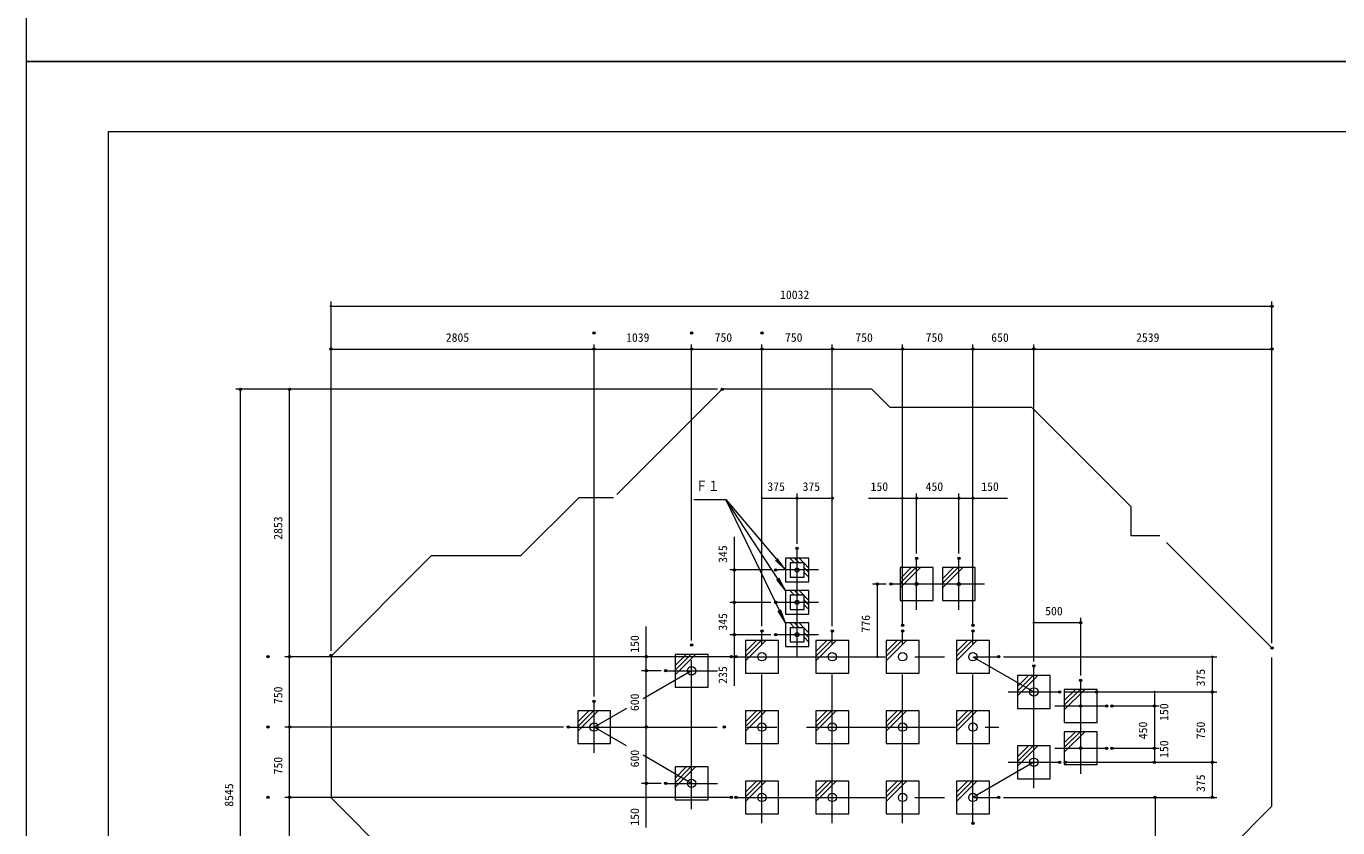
# Model space of a CAD drawing. Units: millimetres on the paper, scale 1:50. Extents: x 0 to 420, y -297 to 594.
# Drawn here: x 0 to 279.7, y -163.4 to 7.5 of the extents above; entities that cross this region are included whole.
import ezdxf
from ezdxf.enums import TextEntityAlignment as Align

# ---------------------------------------------------------------- set-up
doc = ezdxf.new("R2010")
doc.units = ezdxf.units.MM
doc.header["$PDMODE"] = 32
doc.header["$PDSIZE"] = 0.5
doc.linetypes.add('USER2', pattern=[50.8, 31.75, -6.35, 6.35, -6.35])
doc.linetypes.add('USER3', pattern=[63.5, 31.75, -6.35, 6.35, -6.35, 6.35, -6.35])
doc.layers.add('DEFPOINTS_3', color=7, linetype='Continuous', lineweight=9)
doc.layers.add('LY_1', color=7, linetype='Continuous', lineweight=9)
doc.styles.add('ＭＳ ゴシック', font='')
doc.styles.get('ＭＳ ゴシック').set_extended_font_data('MS Gothic')

# ---------------------------------------------------------------- blocks, each defined once
blk = doc.blocks.new('-000-_DOTSMALL')
at = {"color": 7, "linetype": 'Continuous', "lineweight": 9}
blk.add_circle((0, 0), 0.0625, dxfattribs=at)
blk.add_circle((0, 0), 0.0625, dxfattribs=at)

msp = doc.modelspace()

# ---------------------------------------------------------------- linework, layer by layer
at = {"layer": 'DEFPOINTS_3'}
for p, q in [((0, 297), (0, 0)), ((420, 0), (0, 0)), ((0, 0), (0, -297)), ((0, 0), (420, 0))]:
    msp.add_line(p, q, dxfattribs=at)
at = {"layer": 'LY_1'}
for p, q in [((17.5, -15), (17.5, -282)), ((402.5, -15), (17.5, -15)), ((161.9, -105.949), (161.9, -110.949)), ((166.9, -105.949), (161.9, -105.949)), ((166.9, -110.949), (166.9, -105.949)), ((162.9, -106.949), (162.9, -109.949)), ((165.9, -106.949), (162.9, -106.949)), ((165.9, -109.949), (165.9, -106.949)), ((193.4, -107.939), (186.4, -107.939)), ((186.4, -107.939), (186.4, -114.939)), ((193.4, -114.939), (193.4, -107.939)), ((202.4, -107.939), (195.4, -107.939)), ((195.4, -107.939), (195.4, -114.939)), ((202.4, -114.939), (202.4, -107.939)), ((161.9, -110.949), (166.9, -110.949)), ((162.9, -109.949), (165.9, -109.949)), ((161.9, -112.849), (161.9, -117.849)), ((166.9, -112.849), (161.9, -112.849)), ((162.9, -113.849), (162.9, -116.849)), ((165.9, -113.849), (162.9, -113.849)), ((165.9, -116.849), (165.9, -113.849)), ((166.9, -117.849), (166.9, -112.849)), ((162.9, -116.849), (165.9, -116.849)), ((186.4, -114.939), (193.4, -114.939)), ((195.4, -114.939), (202.4, -114.939)), ((161.9, -117.849), (166.9, -117.849)), ((161.9, -119.749), (161.9, -124.749)), ((166.9, -119.749), (161.9, -119.749)), ((166.9, -124.749), (166.9, -119.749)), ((162.9, -120.749), (162.9, -123.749)), ((165.9, -120.749), (162.9, -120.749)), ((165.9, -123.749), (165.9, -120.749)), ((160.4, -123.449), (153.4, -123.449)), ((153.4, -123.449), (153.4, -130.449)), ((160.4, -130.449), (160.4, -123.449)), ((161.9, -124.749), (166.9, -124.749)), ((162.9, -123.749), (165.9, -123.749)), ((175.4, -123.449), (168.4, -123.449)), ((168.4, -123.449), (168.4, -130.449)), ((175.4, -130.449), (175.4, -123.449)), ((190.4, -123.449), (183.4, -123.449)), ((183.4, -123.449), (183.4, -130.449)), ((190.4, -130.449), (190.4, -123.449)), ((205.4, -123.449), (198.4, -123.449)), ((198.4, -123.449), (198.4, -130.449)), ((205.4, -130.449), (205.4, -123.449)), ((145.4, -126.449), (138.4, -126.449)), ((138.4, -126.449), (138.4, -133.449)), ((145.4, -133.449), (145.4, -126.449)), ((153.4, -130.449), (160.4, -130.449)), ((168.4, -130.449), (175.4, -130.449)), ((183.4, -130.449), (190.4, -130.449)), ((198.4, -130.449), (205.4, -130.449)), ((218.39, -130.949), (211.39, -130.949)), ((211.39, -130.949), (211.39, -137.949)), ((218.39, -137.949), (218.39, -130.949)), ((138.4, -133.449), (145.4, -133.449)), ((228.39, -133.949), (221.39, -133.949)), ((221.39, -133.949), (221.39, -140.949)), ((228.39, -140.949), (228.39, -133.949)), ((124.615, -138.449), (117.615, -138.449)), ((117.615, -138.449), (117.615, -145.449)), ((124.615, -145.449), (124.615, -138.449)), ((160.4, -138.449), (153.4, -138.449)), ((153.4, -138.449), (153.4, -145.449)), ((160.4, -145.449), (160.4, -138.449)), ((175.4, -138.449), (168.4, -138.449)), ((168.4, -138.449), (168.4, -145.449)), ((175.4, -145.449), (175.4, -138.449)), ((190.4, -138.449), (183.4, -138.449)), ((183.4, -138.449), (183.4, -145.449)), ((190.4, -145.449), (190.4, -138.449)), ((205.4, -138.449), (198.4, -138.449)), ((198.4, -138.449), (198.4, -145.449)), ((205.4, -145.449), (205.4, -138.449)), ((211.39, -137.949), (218.39, -137.949)), ((221.39, -140.949), (228.39, -140.949)), ((117.615, -145.449), (124.615, -145.449)), ((153.4, -145.449), (160.4, -145.449)), ((168.4, -145.449), (175.4, -145.449)), ((183.4, -145.449), (190.4, -145.449)), ((198.4, -145.449), (205.4, -145.449)), ((228.39, -142.949), (221.39, -142.949)), ((221.39, -142.949), (221.39, -149.949)), ((228.39, -149.949), (228.39, -142.949)), ((218.39, -145.949), (211.39, -145.949)), ((211.39, -145.949), (211.39, -152.949)), ((218.39, -152.949), (218.39, -145.949)), ((145.4, -150.449), (138.4, -150.449)), ((138.4, -150.449), (138.4, -157.449)), ((145.4, -157.449), (145.4, -150.449)), ((221.39, -149.949), (228.39, -149.949)), ((160.4, -153.449), (153.4, -153.449)), ((153.4, -153.449), (153.4, -160.449)), ((160.4, -160.449), (160.4, -153.449)), ((175.4, -153.449), (168.4, -153.449)), ((168.4, -153.449), (168.4, -160.449)), ((175.4, -160.449), (175.4, -153.449)), ((190.4, -153.449), (183.4, -153.449)), ((183.4, -153.449), (183.4, -160.449)), ((190.4, -160.449), (190.4, -153.449)), ((205.4, -153.449), (198.4, -153.449)), ((198.4, -153.449), (198.4, -160.449)), ((205.4, -160.449), (205.4, -153.449)), ((211.39, -152.949), (218.39, -152.949)), ((138.4, -157.449), (145.4, -157.449)), ((153.4, -160.449), (160.4, -160.449)), ((168.4, -160.449), (175.4, -160.449)), ((183.4, -160.449), (190.4, -160.449)), ((198.4, -160.449), (205.4, -160.449))]:
    msp.add_line(p, q, dxfattribs=at)
at = {"layer": 'LY_1', "lineweight": 18}
for p, q in [((65.018, -60.342), (65.018, -51.224)), ((65.018, -52.224), (265.662, -52.224)), ((265.662, -60.342), (265.662, -51.224)), ((65.018, -125.679), (65.018, -60.342)), ((65.018, -61.342), (121.115, -61.342)), ((121.115, -135.449), (121.115, -60.342)), ((121.115, -61.342), (141.9, -61.342)), ((141.9, -123.449), (141.9, -60.342)), ((141.9, -61.342), (156.9, -61.342)), ((156.9, -120.449), (156.9, -60.342)), ((156.9, -61.342), (171.9, -61.342)), ((171.9, -120.449), (171.9, -60.342)), ((171.9, -61.342), (186.9, -61.342)), ((186.9, -120.449), (186.9, -60.342)), ((186.9, -61.342), (201.9, -61.342)), ((201.9, -120.449), (201.9, -60.342)), ((201.9, -61.342), (214.89, -61.342)), ((214.89, -127.949), (214.89, -60.342)), ((214.89, -61.342), (265.662, -61.342)), ((265.662, -124.06), (265.662, -60.342)), ((55.176, -69.899), (44.691, -69.899)), ((45.691, -240.802), (45.691, -69.899)), ((147.432, -69.899), (55.176, -69.899)), ((56.176, -126.949), (56.176, -69.899)), ((156.9, -120.449), (156.9, -92.133)), ((164.4, -102.855), (164.4, -92.133)), ((171.9, -120.449), (171.9, -92.133)), ((189.9, -104.939), (189.9, -92.133)), ((198.9, -104.939), (198.9, -92.133)), ((142.388, -93.427), (149.207, -93.427)), ((149.207, -93.427), (161.9, -108.449)), ((161.9, -119.749), (149.207, -93.427)), ((161.9, -112.849), (149.207, -93.427)), ((156.9, -93.133), (164.4, -93.133)), ((164.4, -93.133), (171.9, -93.133)), ((179.655, -93.133), (186.9, -93.133)), ((186.9, -93.133), (189.9, -93.133)), ((189.9, -93.133), (198.9, -93.133)), ((198.9, -93.133), (201.9, -93.133)), ((201.9, -93.133), (209.256, -93.133)), ((151.027, -108.449), (151.027, -101.346)), ((161.9, -108.449), (160.171, -105.997)), ((162.844, -105.949), (163.844, -106.949)), ((163.834, -105.949), (164.834, -106.949)), ((164.824, -105.949), (165.824, -106.949)), ((158.807, -108.449), (150.027, -108.449)), ((151.027, -115.349), (151.027, -108.449)), ((161.9, -108.449), (159.771, -106.335)), ((165.9, -107.025), (166.9, -108.025)), ((165.9, -108.015), (166.9, -109.015)), ((165.9, -109.005), (166.9, -110.005)), ((186.4, -112.283), (190.744, -107.939)), ((186.4, -111.293), (189.754, -107.939)), ((186.4, -110.303), (188.764, -107.939)), ((195.4, -112.283), (199.744, -107.939)), ((195.4, -111.293), (198.754, -107.939)), ((195.4, -110.303), (197.764, -107.939)), ((161.9, -112.849), (160.046, -110.49)), ((161.9, -112.849), (160.484, -110.204)), ((183.4, -111.439), (180.515, -111.439)), ((181.515, -126.949), (181.515, -111.439)), ((162.844, -112.849), (163.844, -113.849)), ((163.834, -112.849), (164.834, -113.849)), ((164.824, -112.849), (165.824, -113.849)), ((165.9, -113.925), (166.9, -114.925)), ((158.807, -115.349), (150.027, -115.349)), ((151.027, -122.249), (151.027, -115.349)), ((161.9, -119.749), (160.366, -117.17)), ((161.9, -119.749), (160.837, -116.943)), ((165.9, -114.915), (166.9, -115.915)), ((165.9, -115.905), (166.9, -116.905)), ((162.844, -119.749), (163.844, -120.749)), ((163.834, -119.749), (164.834, -120.749)), ((164.824, -119.749), (165.824, -120.749)), ((214.89, -127.949), (214.89, -118.665)), ((214.89, -119.665), (224.89, -119.665)), ((224.89, -130.949), (224.89, -118.665)), ((132.238, -126.949), (132.238, -120.515)), ((158.807, -122.249), (150.027, -122.249)), ((151.027, -126.949), (151.027, -122.249)), ((165.9, -120.825), (166.9, -121.825)), ((165.9, -121.815), (166.9, -122.815)), ((165.9, -122.805), (166.9, -123.805)), ((153.4, -127.793), (157.744, -123.449)), ((153.4, -126.803), (156.754, -123.449)), ((153.4, -125.813), (155.764, -123.449)), ((168.4, -127.793), (172.744, -123.449)), ((168.4, -126.803), (171.754, -123.449)), ((168.4, -125.813), (170.764, -123.449)), ((183.4, -127.793), (187.744, -123.449)), ((183.4, -126.803), (186.754, -123.449)), ((183.4, -125.813), (185.764, -123.449)), ((198.4, -127.793), (202.744, -123.449)), ((198.4, -126.803), (201.754, -123.449)), ((198.4, -125.813), (200.764, -123.449)), ((150.4, -126.949), (55.176, -126.949)), ((56.176, -141.949), (56.176, -126.949)), ((132.238, -129.949), (132.238, -126.949)), ((138.4, -130.793), (142.744, -126.449)), ((138.4, -129.803), (141.754, -126.449)), ((138.4, -128.813), (140.764, -126.449)), ((150.4, -126.949), (150.027, -126.949)), ((151.027, -133.117), (151.027, -126.949)), ((208.4, -126.949), (253.938, -126.949)), ((252.938, -126.949), (252.938, -134.449)), ((135.4, -129.949), (131.238, -129.949)), ((135.4, -129.949), (131.238, -129.949)), ((132.238, -141.949), (132.238, -129.949)), ((211.39, -135.293), (215.734, -130.949)), ((211.39, -134.303), (214.744, -130.949)), ((211.39, -133.313), (213.754, -130.949)), ((221.39, -138.293), (225.734, -133.949)), ((221.39, -137.303), (224.744, -133.949)), ((221.39, -136.313), (223.754, -133.949)), ((221.39, -134.449), (253.938, -134.449)), ((240.622, -134.449), (240.622, -137.449)), ((252.938, -134.449), (252.938, -149.449)), ((117.615, -142.793), (121.959, -138.449)), ((117.615, -141.803), (120.969, -138.449)), ((117.615, -140.813), (119.979, -138.449)), ((153.4, -142.793), (157.744, -138.449)), ((153.4, -141.803), (156.754, -138.449)), ((153.4, -140.813), (155.764, -138.449)), ((168.4, -142.793), (172.744, -138.449)), ((168.4, -141.803), (171.754, -138.449)), ((168.4, -140.813), (170.764, -138.449)), ((183.4, -142.793), (187.744, -138.449)), ((183.4, -141.803), (186.754, -138.449)), ((183.4, -140.813), (185.764, -138.449)), ((198.4, -142.793), (202.744, -138.449)), ((198.4, -141.803), (201.754, -138.449)), ((198.4, -140.813), (200.764, -138.449)), ((231.39, -137.449), (241.622, -137.449)), ((240.622, -137.449), (240.622, -141.045)), ((240.622, -137.449), (240.622, -146.449)), ((114.615, -141.949), (55.176, -141.949)), ((56.176, -156.949), (56.176, -141.949)), ((132.238, -153.949), (132.238, -141.949)), ((221.39, -147.293), (225.734, -142.949)), ((221.39, -146.303), (224.744, -142.949)), ((221.39, -145.313), (223.754, -142.949)), ((240.622, -142.946), (240.622, -146.449)), ((211.39, -150.293), (215.734, -145.949)), ((211.39, -149.303), (214.744, -145.949)), ((211.39, -148.313), (213.754, -145.949)), ((231.39, -146.449), (241.622, -146.449)), ((240.622, -146.449), (240.622, -149.449)), ((138.4, -154.793), (142.744, -150.449)), ((138.4, -153.803), (141.754, -150.449)), ((138.4, -152.813), (140.764, -150.449)), ((221.39, -149.449), (253.938, -149.449)), ((252.938, -149.449), (252.938, -156.949)), ((153.4, -157.793), (157.744, -153.449)), ((153.4, -156.803), (156.754, -153.449)), ((153.4, -155.813), (155.764, -153.449)), ((168.4, -157.793), (172.744, -153.449)), ((168.4, -156.803), (171.754, -153.449)), ((168.4, -155.813), (170.764, -153.449)), ((183.4, -157.793), (187.744, -153.449)), ((183.4, -156.803), (186.754, -153.449)), ((183.4, -155.813), (185.764, -153.449)), ((198.4, -157.793), (202.744, -153.449)), ((198.4, -156.803), (201.754, -153.449)), ((198.4, -155.813), (200.764, -153.449)), ((135.4, -153.949), (131.238, -153.949)), ((135.4, -153.949), (131.238, -153.949)), ((132.238, -156.949), (132.238, -153.949)), ((150.4, -156.949), (55.176, -156.949)), ((56.176, -240.802), (56.176, -156.949)), ((132.238, -163.383), (132.238, -156.949)), ((208.4, -156.949), (241.733, -156.949)), ((240.733, -156.949), (240.733, -190.602)), ((241.733, -156.949), (253.938, -156.949))]:
    msp.add_line(p, q, dxfattribs=at)
at = {"layer": 'LY_1', "linetype": 'USER3', "lineweight": 18}
for p, q in [((148.432, -69.899), (125.273, -93.058)), ((180.368, -69.899), (148.432, -69.899)), ((184.241, -73.772), (180.368, -69.899)), ((214.465, -73.772), (184.241, -73.772)), ((235.68, -94.987), (214.465, -73.772)), ((117.835, -93.058), (105.43, -105.463)), ((125.273, -93.058), (117.835, -93.058)), ((235.68, -101.177), (235.68, -94.987)), ((241.779, -101.177), (235.68, -101.177)), ((265.662, -125.06), (241.779, -101.177)), ((86.391, -105.463), (65.018, -126.836)), ((105.43, -105.463), (86.391, -105.463)), ((265.662, -158.837), (265.662, -125.06)), ((65.018, -126.836), (65.018, -157.062)), ((65.018, -157.062), (86.391, -178.435)), ((256.304, -168.195), (265.662, -158.837))]:
    msp.add_line(p, q, dxfattribs=at)
at = {"layer": 'LY_1', "linetype": 'USER2', "lineweight": 18}
for p, q in [((164.4, -126.842), (164.4, -103.855)), ((189.9, -116.939), (189.9, -105.939)), ((198.9, -116.939), (198.9, -105.939)), ((168.993, -108.449), (159.807, -108.449)), ((204.4, -111.439), (184.4, -111.439)), ((168.993, -115.349), (159.807, -115.349)), ((156.9, -162.449), (156.9, -121.449)), ((168.993, -122.249), (159.807, -122.249)), ((171.9, -162.449), (171.9, -121.449)), ((186.9, -162.449), (186.9, -121.449)), ((201.9, -162.449), (201.9, -121.449)), ((141.9, -159.449), (141.9, -124.449)), ((151.4, -126.949), (207.4, -126.949)), ((201.9, -126.949), (214.89, -134.449)), ((141.9, -129.949), (131.543, -135.928)), ((136.4, -129.949), (147.4, -129.949)), ((214.89, -154.949), (214.89, -128.949)), ((224.89, -151.949), (224.89, -131.949)), ((121.115, -147.449), (121.115, -136.449)), ((209.39, -134.449), (220.39, -134.449)), ((128.034, -137.954), (121.115, -141.949)), ((219.39, -137.449), (230.39, -137.449)), ((115.615, -141.949), (207.4, -141.949)), ((128.034, -145.943), (121.115, -141.949)), ((141.9, -153.949), (131.543, -147.969)), ((219.39, -146.449), (230.39, -146.449)), ((214.89, -149.449), (201.9, -156.949)), ((209.39, -149.449), (220.39, -149.449)), ((136.4, -153.949), (147.4, -153.949)), ((151.4, -156.949), (207.4, -156.949))]:
    msp.add_line(p, q, dxfattribs=at)
at = {"layer": 'LY_1'}
for centre, radius in [((164.4, -108.449), 0.427), ((189.9, -111.439), 0.34), ((198.9, -111.439), 0.34), ((164.4, -115.349), 0.427), ((164.4, -122.249), 0.427), ((156.9, -126.949), 0.891), ((171.9, -126.949), 0.891), ((186.9, -126.949), 0.891), ((201.9, -126.949), 0.891), ((141.9, -129.949), 0.891), ((214.89, -134.449), 0.891), ((224.89, -137.449), 0.272), ((121.115, -141.949), 0.891), ((156.9, -141.949), 0.891), ((171.9, -141.949), 0.891), ((186.9, -141.949), 0.891), ((201.9, -141.949), 0.891), ((224.89, -146.449), 0.272), ((214.89, -149.449), 0.891), ((141.9, -153.949), 0.891), ((156.9, -156.949), 0.891), ((171.9, -156.949), 0.891), ((186.9, -156.949), 0.891), ((201.9, -156.949), 0.891)]:
    msp.add_circle(centre, radius, dxfattribs=at)
for p in [(265.662, -52.224), (121.115, -57.899), (141.9, -57.899), (156.9, -57.899), (65.018, -61.342), (121.115, -61.342), (141.9, -61.342), (156.9, -61.342), (171.9, -61.342), (186.9, -61.342), (201.9, -61.342), (214.89, -61.342), (265.662, -61.342), (265.662, -61.342), (45.691, -69.899), (56.176, -69.899), (56.176, -69.899), (148.432, -69.899), (164.4, -93.133), (171.9, -93.133), (189.9, -93.133), (189.9, -93.133), (198.9, -93.133), (201.9, -93.133), (164.4, -103.855), (164.4, -103.855), (189.9, -105.939), (198.9, -105.939), (198.9, -105.939), (151.027, -108.449), (159.807, -108.449), (181.515, -111.439), (184.4, -111.439), (151.027, -115.349), (151.027, -115.349), (159.807, -115.349), (186.9, -120.249), (201.9, -120.249), (224.89, -119.665), (151.027, -122.249), (151.027, -122.249), (156.9, -121.449), (156.9, -121.449), (159.807, -122.249), (171.9, -121.449), (171.9, -121.449), (171.9, -121.449), (186.9, -121.449), (186.9, -121.449), (201.9, -121.449), (201.9, -121.449), (141.9, -124.449), (265.662, -125.06), (51.578, -126.949), (56.176, -126.949), (65.018, -126.679), (132.238, -126.949), (150.4, -126.949), (151.4, -126.949), (151.4, -126.949), (207.4, -126.949), (207.4, -126.949), (132.238, -129.949), (136.4, -129.949), (136.4, -129.949), (214.89, -128.949), (214.89, -128.949), (214.89, -128.949), (220.39, -134.449), (224.89, -131.949), (228.307, -134.449), (252.938, -134.449), (252.938, -134.449), (121.115, -136.449), (230.39, -137.449), (231.59, -137.449), (240.622, -137.449), (51.578, -141.949), (56.176, -141.949), (115.615, -141.949), (132.238, -141.949), (148.861, -141.949), (148.861, -141.949), (230.39, -146.449), (231.59, -146.449), (240.622, -146.449), (220.39, -149.449), (221.59, -149.449), (240.622, -149.449), (252.938, -149.449), (252.938, -149.449), (132.238, -153.949), (136.4, -153.949), (136.4, -153.949), (51.578, -156.949), (56.176, -156.949), (150.4, -156.949), (151.4, -156.949), (207.4, -156.949), (240.733, -156.949), (252.938, -156.949), (201.9, -162.449)]:
    msp.add_point(p, dxfattribs=at)

# ---------------------------------------------------------------- block references
at = {"layer": 'LY_1', "xscale": 2.32, "yscale": 2.32}
for p, rotation in [((65.018, -52.224), 180), ((65.018, -61.342), 180), ((121.115, -61.342), 180), ((141.9, -61.342), 180), ((156.9, -61.342), 180), ((171.9, -61.342), 180), ((186.9, -61.342), 180), ((201.9, -61.342), 180), ((214.89, -61.342), 180), ((45.691, -69.899), 90), ((56.176, -69.899), 90), ((156.9, -93.133), 180), ((164.4, -93.133), 180), ((186.9, -93.133), 180), ((189.9, -93.133), 180), ((198.9, -93.133), 180), ((151.027, -108.449), 90), ((181.515, -111.439), 90), ((151.027, -115.349), 90), ((151.027, -115.349), 270), ((214.89, -119.665), 180), ((151.027, -122.249), 90), ((151.027, -122.249), 270), ((56.176, -126.949), 270), ((56.176, -126.949), 90), ((132.238, -126.949), 90), ((151.027, -126.949), 270), ((181.515, -126.949), 270), ((252.938, -126.949), 90), ((132.238, -129.949), 90), ((132.238, -129.949), 270), ((240.622, -134.449), 90), ((252.938, -134.449), 90), ((252.938, -134.449), 270), ((240.622, -137.449), 270), ((240.622, -137.449), 90), ((56.176, -141.949), 270), ((56.176, -141.949), 90), ((132.238, -141.949), 90), ((132.238, -141.949), 270), ((240.622, -146.449), 270), ((240.622, -146.449), 90), ((240.622, -149.449), 270), ((252.938, -149.449), 90), ((252.938, -149.449), 270), ((132.238, -153.949), 270), ((132.238, -153.949), 90), ((56.176, -156.949), 270), ((56.176, -156.949), 90), ((132.238, -156.949), 270), ((240.733, -156.949), 90), ((252.938, -156.949), 270)]:
    msp.add_blockref('-000-_DOTSMALL', p, dxfattribs=dict(at, rotation=rotation))
for p in [(265.662, -52.224), (121.115, -61.342), (141.9, -61.342), (156.9, -61.342), (171.9, -61.342), (186.9, -61.342), (201.9, -61.342), (214.89, -61.342), (265.662, -61.342), (164.4, -93.133), (171.9, -93.133), (189.9, -93.133), (198.9, -93.133), (201.9, -93.133), (224.89, -119.665)]:
    msp.add_blockref('-000-_DOTSMALL', p, dxfattribs=at)

# ---------------------------------------------------------------- texts
at = {"layer": 'LY_1', "style": 'ＭＳ ゴシック'}
for s, p in [('10032', (160.767, -51.224)), ('2805', (89.476, -60.342)), ('1039', (127.931, -60.342)), ('750', (146.815, -60.342)), ('750', (161.815, -60.342)), ('750', (176.815, -60.342)), ('750', (191.815, -60.342)), ('650', (205.81, -60.342)), ('2539', (236.693, -60.342)), ('375', (158.067, -92.133)), ('375', (165.567, -92.133)), ('150', (180.076, -92.133)), ('450', (191.815, -92.133)), ('150', (203.678, -92.133)), ('500', (217.307, -118.665))]:
    msp.add_text(s, height=1.833, dxfattribs=at).set_placement(p, align=Align.BOTTOM_LEFT)
at = {"layer": 'LY_1', "style": 'ＭＳ ゴシック', "width": 0.85}
msp.add_text('Ｆ１', height=2.199, dxfattribs=at).set_placement((142.804, -92.277), align=Align.BOTTOM_LEFT)
at = {"layer": 'LY_1', "style": 'ＭＳ ゴシック'}
for s, p in [('2853', (55.176, -102.007)), ('345', (150.027, -106.929)), ('345', (150.027, -121.382)), ('776', (180.515, -121.777)), ('150', (131.238, -126.094)), ('235', (150.027, -132.701)), ('375', (251.938, -133.282)), ('750', (55.176, -137.033)), ('600', (131.238, -138.532)), ('150', (244.122, -140.624)), ('450', (239.622, -144.533)), ('750', (251.938, -144.533)), ('150', (244.122, -148.525)), ('600', (131.238, -150.532)), ('750', (55.176, -152.033)), ('375', (251.938, -155.782)), ('8545', (44.691, -158.934)), ('150', (131.238, -162.962))]:
    msp.add_text(s, height=1.833, rotation=90, dxfattribs=at).set_placement(p, align=Align.BOTTOM_LEFT)

doc.saveas('drawing.dxf')
